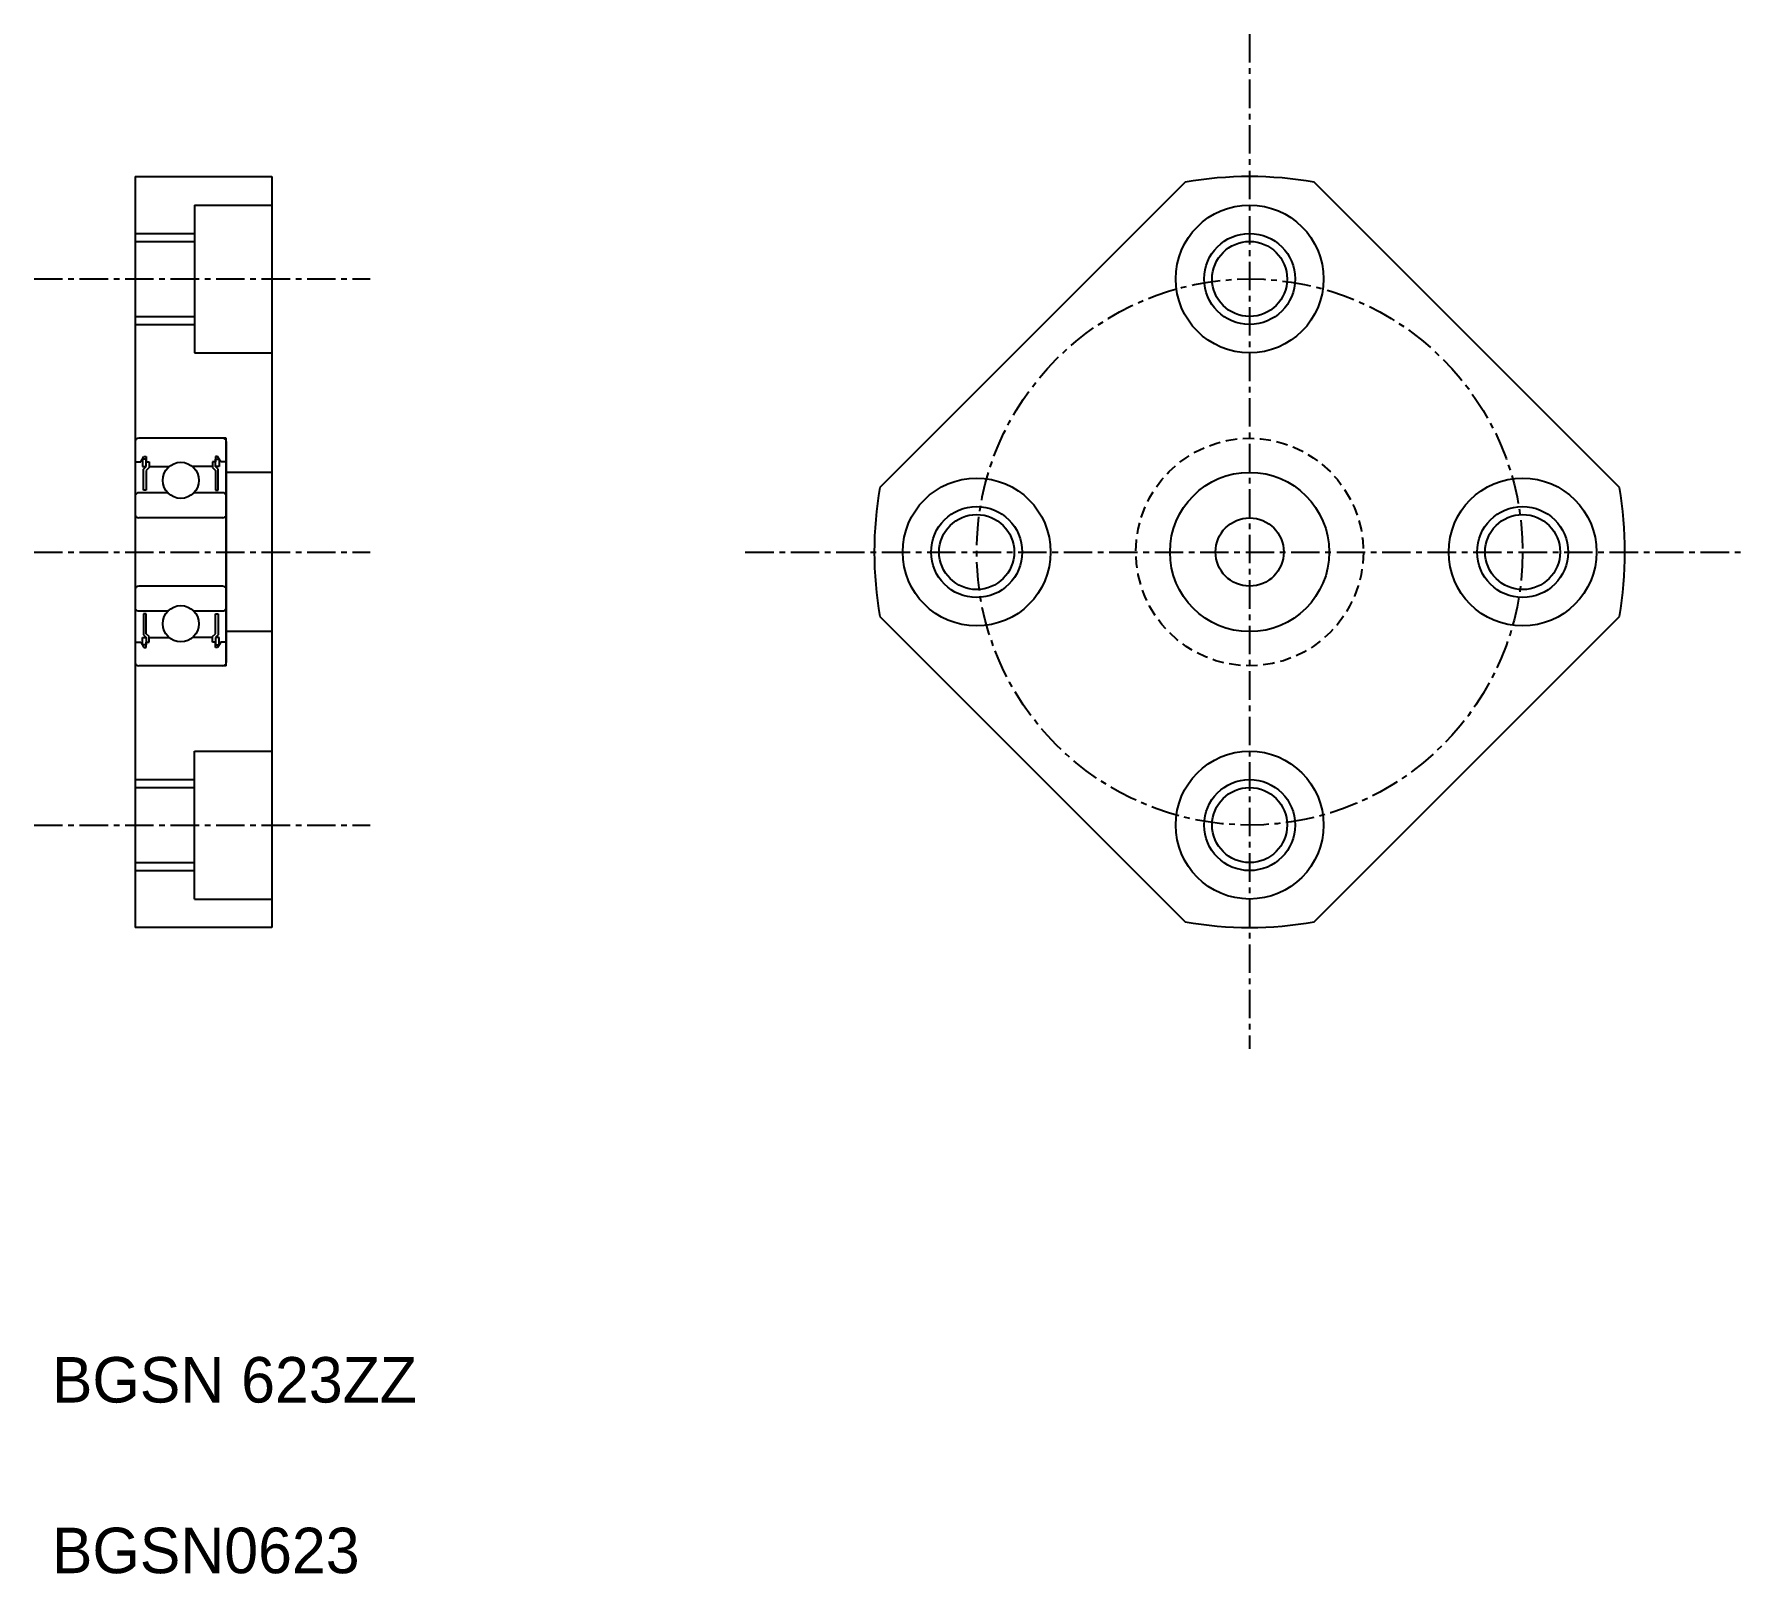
# Model space of a CAD drawing. Extents: x 149.3 to 224.4, y 91.2 to 158.9.
import ezdxf

# ---------------------------------------------------------------- set-up
doc = ezdxf.new("R2010")
doc.units = 0
doc.linetypes.add('CENTER', pattern=[2, 1.25, -0.25, 0.25, -0.25])
doc.linetypes.add('DASHED', pattern=[0.75, 0.5, -0.25])
doc.layers.get('0').update_dxf_attribs({"linetype": 'CONTINUOUS'})
doc.layers.add('CENTER', color=1, linetype='CENTER')

msp = doc.modelspace()

# ---------------------------------------------------------------- linework, layer by layer
at = {"color": 7, "linetype": 'CONTINUOUS'}
for p, q in [((153.775, 152.63), (153.775, 119.63)), ((153.775, 152.63), (159.775, 152.63)), ((159.775, 152.63), (159.775, 119.63)), ((156.375, 151.38), (159.775, 151.38)), ((156.375, 151.38), (156.375, 144.88)), ((153.775, 149.78), (156.375, 149.78)), ((153.775, 146.48), (156.375, 146.48)), ((156.375, 144.88), (159.775, 144.88)), ((153.775, 144.38), (153.775, 144.38)), ((157.775, 141.13), (153.925, 141.13)), ((157.775, 131.13), (157.775, 141.13)), ((154.016, 140.09), (154.156, 140.331)), ((154.156, 140.331), (154.258, 140.331)), ((154.258, 140.331), (154.258, 140.09)), ((157.395, 140.331), (157.293, 140.331)), ((157.293, 140.331), (157.293, 140.09)), ((157.534, 140.09), (157.395, 140.331)), ((157.775, 140.98), (157.775, 131.28)), ((153.775, 140.12), (153.805, 140.09)), ((153.805, 140.09), (154.016, 140.09)), ((154.258, 140.21), (154.086, 140.21)), ((154.086, 140.21), (154.086, 139.89)), ((154.086, 139.89), (154.258, 139.89)), ((154.137, 139.769), (154.258, 139.89)), ((154.137, 138.846), (154.137, 139.769)), ((154.258, 139.89), (154.258, 140.21)), ((154.258, 140.09), (154.378, 140.09)), ((154.378, 139.84), (154.258, 139.719)), ((154.258, 139.719), (154.258, 138.846)), ((154.378, 140.09), (154.378, 139.84)), ((154.378, 139.92), (154.408, 139.89)), ((154.408, 139.89), (155.267, 139.89)), ((157.142, 139.89), (156.283, 139.89)), ((157.172, 139.92), (157.142, 139.89)), ((157.172, 140.09), (157.172, 139.84)), ((157.293, 140.09), (157.172, 140.09)), ((157.172, 139.84), (157.293, 139.719)), ((157.293, 139.89), (157.293, 140.21)), ((157.293, 140.21), (157.464, 140.21)), ((157.413, 139.769), (157.293, 139.89)), ((157.464, 139.89), (157.293, 139.89)), ((157.293, 139.719), (157.293, 138.846)), ((157.413, 138.846), (157.413, 139.769)), ((157.464, 140.21), (157.464, 139.89)), ((157.745, 140.09), (157.534, 140.09)), ((157.775, 140.12), (157.745, 140.09)), ((159.775, 139.63), (157.775, 139.63)), ((154.258, 138.846), (154.137, 138.846)), ((157.293, 138.846), (157.413, 138.846)), ((153.875, 138.73), (153.775, 138.63)), ((155.203, 138.73), (153.875, 138.73)), ((157.675, 138.73), (156.347, 138.73)), ((157.775, 138.63), (157.675, 138.73)), ((157.625, 137.63), (153.925, 137.63)), ((153.775, 136.13), (153.775, 136.13)), ((157.625, 134.63), (153.925, 134.63)), ((153.875, 133.53), (153.775, 133.63)), ((157.775, 133.63), (157.675, 133.53)), ((155.203, 133.53), (153.875, 133.53)), ((154.258, 133.414), (154.137, 133.414)), ((154.137, 133.414), (154.137, 132.49)), ((154.258, 132.54), (154.258, 133.414)), ((157.675, 133.53), (156.347, 133.53)), ((157.293, 132.54), (157.293, 133.414)), ((157.293, 133.414), (157.413, 133.414)), ((157.413, 133.414), (157.413, 132.49)), ((153.775, 132.14), (153.805, 132.17)), ((153.805, 132.17), (154.016, 132.17)), ((154.016, 132.17), (154.156, 131.928)), ((154.086, 132.37), (154.258, 132.37)), ((154.086, 132.049), (154.086, 132.37)), ((154.137, 132.49), (154.258, 132.37)), ((154.378, 132.42), (154.258, 132.54)), ((154.258, 132.37), (154.258, 132.049)), ((154.258, 132.17), (154.378, 132.17)), ((154.258, 131.928), (154.258, 132.17)), ((154.378, 132.17), (154.378, 132.42)), ((154.378, 132.34), (154.408, 132.37)), ((154.408, 132.37), (155.267, 132.37)), ((157.142, 132.37), (156.283, 132.37)), ((157.172, 132.34), (157.142, 132.37)), ((157.172, 132.42), (157.293, 132.54)), ((157.172, 132.17), (157.172, 132.42)), ((157.293, 132.17), (157.172, 132.17)), ((157.413, 132.49), (157.293, 132.37)), ((157.464, 132.37), (157.293, 132.37)), ((157.293, 132.37), (157.293, 132.049)), ((157.293, 131.928), (157.293, 132.17)), ((157.534, 132.17), (157.395, 131.928)), ((157.464, 132.049), (157.464, 132.37)), ((157.745, 132.17), (157.534, 132.17)), ((157.775, 132.14), (157.745, 132.17)), ((159.775, 132.63), (157.775, 132.63)), ((154.258, 132.049), (154.086, 132.049)), ((154.156, 131.928), (154.258, 131.928)), ((157.293, 132.049), (157.464, 132.049)), ((157.395, 131.928), (157.293, 131.928)), ((157.775, 131.13), (153.925, 131.13)), ((156.375, 127.38), (159.775, 127.38)), ((156.375, 120.88), (156.375, 127.38)), ((153.775, 125.78), (156.375, 125.78)), ((153.775, 122.48), (156.375, 122.48)), ((156.375, 120.88), (159.775, 120.88)), ((159.775, 119.63), (153.775, 119.63))]:
    msp.add_line(p, q, dxfattribs=at)
at = {"color": 3, "linetype": 'CONTINUOUS'}
for p, q in [((153.775, 150.13), (156.375, 150.13)), ((153.775, 146.13), (156.375, 146.13)), ((153.775, 126.13), (156.375, 126.13)), ((153.775, 122.13), (156.375, 122.13))]:
    msp.add_line(p, q, dxfattribs=at)
at = {"color": 7, "linetype": 'CONTINUOUS'}
for points in [[(199.925, 152.384), (186.508, 138.967)], [(219.016, 138.967), (205.6, 152.384)], [(186.508, 133.292), (199.925, 119.875)], [(205.6, 119.875), (219.016, 133.292)]]:
    msp.add_lwpolyline(points, dxfattribs=at)
for centre, radius in [((202.762, 148.13), 3.25), ((202.762, 148.13), 1.65), ((155.775, 139.28), 0.794), ((202.762, 136.13), 3.5), ((190.762, 136.13), 3.25), ((214.762, 136.13), 3.25), ((190.762, 136.13), 1.65), ((202.762, 136.13), 1.5), ((214.762, 136.13), 1.65), ((155.775, 132.98), 0.794), ((202.762, 124.13), 3.25), ((202.762, 124.13), 1.65)]:
    msp.add_circle(centre, radius, dxfattribs=at)
at = {"color": 3, "linetype": 'CONTINUOUS'}
for centre in [(202.762, 148.13), (190.762, 136.13), (214.762, 136.13), (202.762, 124.13)]:
    msp.add_circle(centre, 2, dxfattribs=at)
at = {"color": 3, "linetype": 'DASHED'}
msp.add_circle((202.762, 136.13), 5, dxfattribs=at)
at = {"color": 7, "linetype": 'CONTINUOUS'}
for centre, radius, start, end in [((202.762, 136.13), 16.5, 80.0968, 99.9032), ((153.925, 140.98), 0.15, 90, 179.99998), ((157.625, 140.98), 0.15, 359.99999, 90), ((202.762, 136.13), 16.5, 170.0968, 189.9032), ((202.762, 136.13), 16.5, 350.0968, 9.9032), ((153.925, 137.78), 0.15, 179.99998, 270), ((157.625, 137.78), 0.15, 270, 359.99999), ((153.925, 134.48), 0.15, 90, 179.99999), ((157.625, 134.48), 0.15, 360, 90), ((153.925, 131.28), 0.15, 179.99999, 270), ((157.625, 131.28), 0.15, 270, 360), ((202.762, 136.13), 16.5, 260.0968, 279.9032)]:
    msp.add_arc(centre, radius, start, end, dxfattribs=at)
at = {"layer": 'CENTER', "color": 1, "linetype": 'CENTER'}
for p, q in [((202.762, 158.889), (202.762, 114.3)), ((149.327, 148.13), (164.106, 148.13)), ((149.327, 136.13), (164.106, 136.13)), ((180.588, 136.13), (224.357, 136.13)), ((149.327, 124.13), (164.106, 124.13))]:
    msp.add_line(p, q, dxfattribs=at)
msp.add_circle((202.762, 136.13), 12, dxfattribs=at)

# ---------------------------------------------------------------- texts
at = {"color": 7, "linetype": 'CONTINUOUS'}
for s, p in [('BGSN 623ZZ', (150.106, 98.752)), ('BGSN0623', (150.106, 91.252))]:
    msp.add_text(s, height=2, dxfattribs=at).set_placement(p)

doc.saveas('drawing.dxf')
